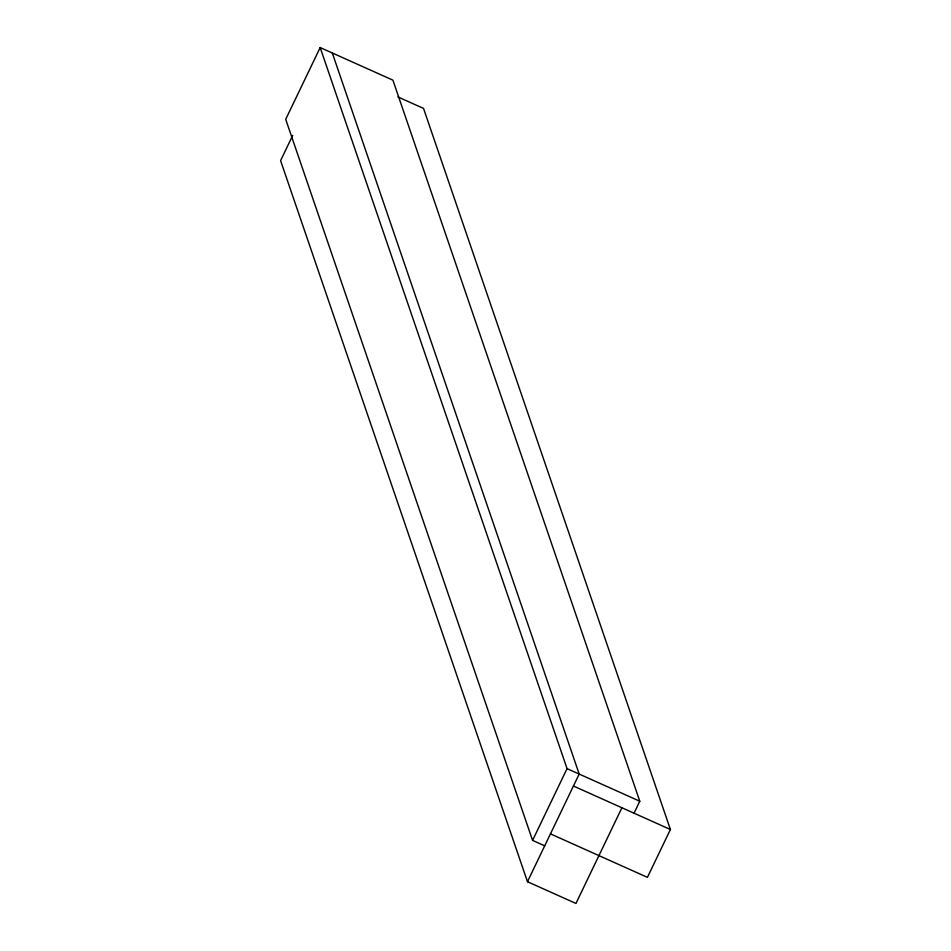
<?xml version="1.0" encoding="UTF-8"?>
<svg xmlns="http://www.w3.org/2000/svg" width="951" height="951" viewBox="0 0 951 951"><rect width="100%" height="100%" fill="white"/><g stroke="black" fill="none" stroke-linecap="round" stroke-linejoin="round"><path stroke-width="1.43" d="M634.044 813.188L639.785 801.229L392.906 80.157L320.178 47.55L285.704 119.315L532.584 840.399L544.709 845.831M292.718 135.387L280.593 160.636L527.472 881.708L575.961 903.45L621.918 807.756M532.584 840.399L567.058 768.622L320.178 47.55M527.472 881.708L579.183 774.055L332.303 52.983M397.934 96.943L423.528 108.414L670.407 829.498L647.429 877.345L550.451 833.872M567.058 768.622L639.785 801.229M573.429 786.025L670.407 829.498"/></g></svg>
